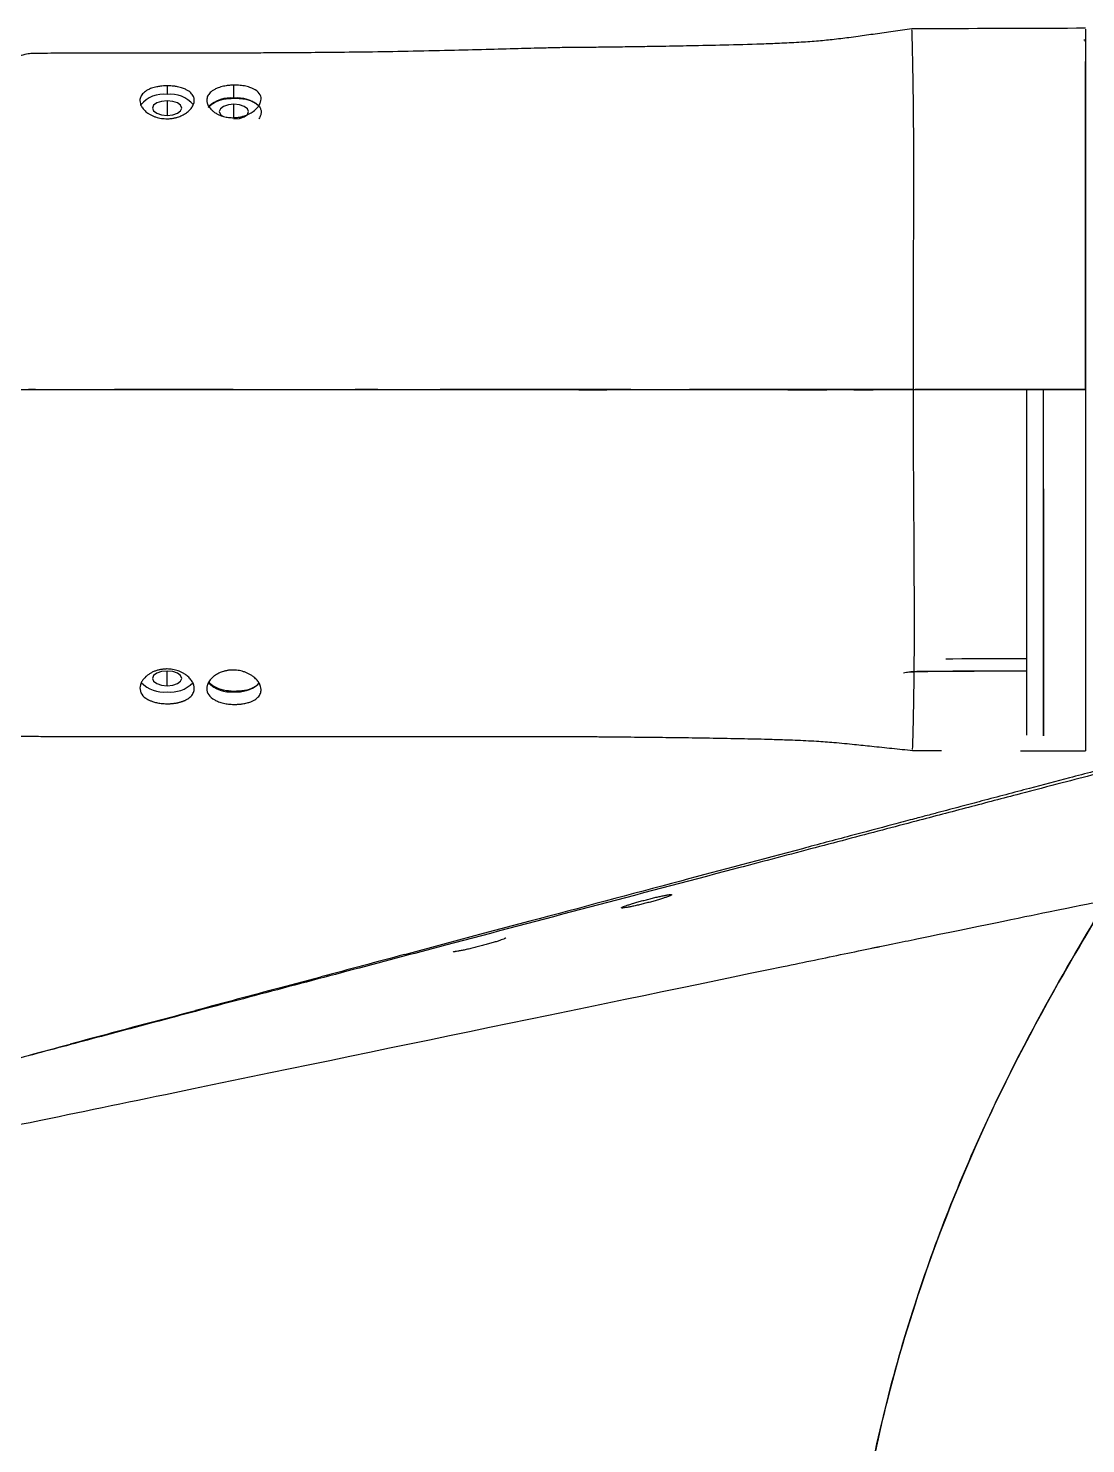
# Model space of a CAD drawing. Header units: millimetres. Extents: x 0 to 1189, y 0 to 841.
# Drawn here: x 732.7 to 796, y 341.3 to 426 of the extents above; entities that cross this region are included whole.
import ezdxf

# ---------------------------------------------------------------- set-up
doc = ezdxf.new("R2010")
doc.units = ezdxf.units.MM

msp = doc.modelspace()

# ---------------------------------------------------------------- linework, layer by layer
at = {"color": 7, "linetype": 'Continuous', "lineweight": 25}
for p, q in [((795.975, 425.312), (795.881, 425.312)), ((795.975, 425.205), (795.975, 425.312)), ((795.974, 404.402), (795.974, 405.402)), ((795.975, 404.402), (795.975, 405.402)), ((732.985, 404.402), (733.182, 404.402)), ((753.65, 404.402), (752.3, 404.402)), ((752.475, 404.402), (753.475, 404.402)), ((768.793, 404.402), (765.95, 404.402)), ((772.511, 404.402), (773.511, 404.402)), ((785.686, 404.402), (782.242, 404.402)), ((795.974, 404.402), (787.373, 404.402)), ((746.539, 386.858), (746.455, 386.765)), ((795.975, 384.437), (795.975, 383.437)), ((792.085, 382.792), (795.974, 382.782)), ((757.741, 371.259), (755.241, 370.591)), ((750.241, 369.254), (747.741, 368.585)), ((750.241, 369.254), (750.241, 369.263)), ((742.741, 367.245), (742.741, 367.254)), ((735.241, 365.226), (735.241, 365.239))]:
    msp.add_line(p, q, dxfattribs=at)
at = {"color": 8, "linetype": 'Continuous', "lineweight": 25}
for p, q in [((745.043, 421.851), (745.043, 422.62)), ((741.043, 422.579), (741.043, 422.061)), ((741.043, 421.686), (741.043, 420.811)), ((745.043, 420.674), (745.043, 421.476)), ((741.043, 386.689), (741.043, 387.564))]:
    msp.add_line(p, q, dxfattribs=at)
at = {"color": 7, "linetype": 'Continuous', "lineweight": 25, "flags": 128}
for points in [[(741.043, 421.686), (740.708, 421.652), (740.424, 421.558), (740.234, 421.416), (740.168, 421.248), (740.234, 421.081), (740.424, 420.939), (740.708, 420.844), (741.043, 420.811)], [(741.043, 420.811), (741.377, 420.844), (741.661, 420.939), (741.851, 421.081), (741.918, 421.248), (741.851, 421.416), (741.661, 421.558), (741.377, 421.652), (741.043, 421.686)], [(745.043, 421.476), (744.708, 421.442), (744.424, 421.347), (744.234, 421.205), (744.168, 421.038), (744.234, 420.871), (744.361, 420.763)], [(745.043, 420.601), (745.377, 420.634), (745.661, 420.729), (745.851, 420.871), (745.918, 421.038), (745.851, 421.205), (745.661, 421.347), (745.377, 421.442), (745.043, 421.476)], [(792.475, 388.304), (791.544, 388.3), (790.69, 388.296), (789.913, 388.292), (789.212, 388.289), (788.588, 388.286), (788.042, 388.284), (787.634, 388.282)], [(741.043, 387.564), (740.708, 387.531), (740.424, 387.436), (740.234, 387.294), (740.168, 387.126), (740.234, 386.959), (740.424, 386.817), (740.708, 386.722), (741.043, 386.689)], [(741.043, 386.689), (741.377, 386.722), (741.661, 386.817), (741.851, 386.959), (741.918, 387.126), (741.851, 387.294), (741.661, 387.436), (741.377, 387.531), (741.043, 387.564)], [(792.475, 387.566), (791.545, 387.562), (790.691, 387.559), (789.915, 387.556), (789.215, 387.553), (788.592, 387.55), (788.045, 387.548), (787.377, 387.545)], [(762.741, 372.601), (759.941, 371.854), (757.741, 371.267)]]:
    msp.add_lwpolyline(points, dxfattribs=at)
at = {"color": 7, "linetype": 'Continuous', "lineweight": 25}
for centre, radius, start, end in [((740.823, 420.293), 1.781, 82.9199, 139.51458), ((741.262, 420.29), 1.784, 40.61944, 97.0514), ((744.85, 419.936), 1.924, 84.24893, 133.11474), ((745.227, 419.89), 1.969, 48.77986, 95.37522), ((740.835, 388.147), 1.844, 223.38328, 276.46753), ((741.244, 388.182), 1.879, 263.84485, 315.10618), ((744.838, 388.177), 1.862, 224.17793, 276.30258), ((745.214, 388.359), 2.04, 265.18611, 308.30317)]:
    msp.add_arc(centre, radius, start, end, dxfattribs=at)
for points, knots in [([(785.6, 425.982), (785.226, 425.93), (784.492, 425.828), (783.417, 425.68), (782.534, 425.558), (781.847, 425.463), (781.332, 425.396), (780.846, 425.34), (780.362, 425.291), (779.876, 425.249), (779.362, 425.21), (778.82, 425.175), (778.254, 425.144), (777.514, 425.109), (776.216, 425.061), (774.434, 425.012), (772.456, 424.97), (770.821, 424.941), (769.475, 424.92), (768.396, 424.904), (767.522, 424.892), (766.854, 424.884), (766.341, 424.879), (765.865, 424.879), (765.327, 424.876), (764.552, 424.863), (763.429, 424.837), (761.914, 424.795), (760.046, 424.743), (757.851, 424.688), (755.488, 424.638), (753.111, 424.598), (750.942, 424.573), (749.186, 424.558), (747.741, 424.549), (746.363, 424.542), (744.708, 424.535), (742.999, 424.531), (741.351, 424.529), (739.886, 424.527), (738.586, 424.527), (737.556, 424.527), (736.791, 424.527), (736.126, 424.527), (735.352, 424.526), (734.547, 424.526), (733.888, 424.524), (733.494, 424.521), (733.278, 424.518), (733.024, 424.514), (732.697, 424.498), (732.206, 424.372), (731.648, 424.146), (730.972, 423.85), (730.534, 423.647), (730.281, 423.53)], [0, 0, 0, 0, 0.020376, 0.039878, 0.058488, 0.068373, 0.077253, 0.086436, 0.09472, 0.103474, 0.112731, 0.122484, 0.13269, 0.143274, 0.162391, 0.202634, 0.239304, 0.268961, 0.290723, 0.311793, 0.32713, 0.33779, 0.347774, 0.354776, 0.363436, 0.376717, 0.3967, 0.424527, 0.459439, 0.498841, 0.544161, 0.587823, 0.627547, 0.661242, 0.682534, 0.705465, 0.735497, 0.771678, 0.797555, 0.82428, 0.850569, 0.8676, 0.879725, 0.891815, 0.903423, 0.921386, 0.935205, 0.938894, 0.942619, 0.946853, 0.952543, 0.960232, 0.973985, 0.984979, 1, 1, 1, 1]), ([(795.973, 426.022), (793.104, 426.013), (789.901, 426.003), (786.524, 425.99), (785.972, 425.987), (785.732, 425.985), (785.654, 425.984), (785.617, 425.983), (785.604, 425.982), (785.6, 425.982)], [0, 0, 0, 0, 0.829745, 0.926407, 0.976697, 0.989284, 0.996075, 0.999002, 1, 1, 1, 1]), ([(785.686, 404.402), (785.685, 405.452), (785.684, 407.561), (785.693, 410.643), (785.704, 413.593), (785.711, 416.35), (785.711, 418.856), (785.698, 421.053), (785.674, 422.891), (785.646, 424.347), (785.62, 425.362), (785.602, 425.927), (785.602, 425.926), (785.602, 425.926)], [0, 0, 0, 0, 0.092541, 0.185889, 0.280257, 0.375391, 0.470773, 0.56582, 0.660261, 0.753975, 0.846878, 0.939037, 1, 1, 1, 1]), ([(795.973, 425.966), (795.973, 425.967), (795.973, 425.968), (795.974, 425.388), (795.974, 424.353), (795.975, 422.876), (795.976, 421.02), (795.976, 418.813), (795.976, 416.304), (795.976, 413.552), (795.976, 410.613), (795.975, 407.545), (795.975, 405.446), (795.975, 404.402)], [0, 0, 0, 0, 0.062627, 0.154748, 0.247714, 0.341576, 0.436182, 0.531305, 0.626585, 0.721433, 0.815349, 0.908118, 1, 1, 1, 1]), ([(795.976, 419.527), (795.976, 420.245), (795.976, 421.679), (795.975, 423.167), (795.975, 423.812), (795.975, 424.031)], [0, 0, 0, 0, 0.398585, 0.796384, 1, 1, 1, 1]), ([(745.043, 422.62), (745.012, 422.619), (744.945, 422.617), (744.837, 422.611), (744.711, 422.599), (744.57, 422.58), (744.358, 422.541), (744.122, 422.473), (743.845, 422.352), (743.612, 422.187), (743.453, 421.966), (743.406, 421.75), (743.435, 421.539), (743.525, 421.339), (743.669, 421.165), (743.8, 421.053), (743.92, 420.966), (744.052, 420.889), (744.23, 420.808), (744.402, 420.751), (744.566, 420.712), (744.724, 420.687), (744.884, 420.674), (744.99, 420.674), (745.043, 420.674)], [0, 0, 0, 0, 0.017787, 0.039119, 0.063997, 0.092419, 0.124384, 0.195676, 0.248576, 0.33608, 0.418633, 0.496308, 0.553201, 0.621886, 0.689956, 0.731933, 0.74775, 0.793477, 0.835425, 0.873614, 0.905923, 0.937742, 0.969094, 1, 1, 1, 1]), ([(745.043, 420.674), (745.072, 420.676), (745.131, 420.678), (745.22, 420.686), (745.31, 420.697), (745.4, 420.713), (745.491, 420.732), (745.581, 420.755), (745.729, 420.8), (745.946, 420.888), (746.225, 421.054), (746.425, 421.236), (746.566, 421.429), (746.646, 421.598), (746.686, 421.848), (746.592, 422.142), (746.307, 422.367), (745.975, 422.501), (745.73, 422.564), (745.497, 422.599), (745.33, 422.614), (745.18, 422.621), (745.086, 422.62), (745.043, 422.62)], [0, 0, 0, 0, 0.017192, 0.034665, 0.052421, 0.070465, 0.088799, 0.107428, 0.126354, 0.182404, 0.251402, 0.337852, 0.376586, 0.442477, 0.501503, 0.618351, 0.748644, 0.800156, 0.874242, 0.911638, 0.945064, 0.974519, 1, 1, 1, 1]), ([(741.043, 422.579), (741.014, 422.579), (740.941, 422.578), (740.806, 422.571), (740.626, 422.554), (740.381, 422.513), (740.125, 422.443), (739.847, 422.324), (739.612, 422.159), (739.453, 421.938), (739.406, 421.72), (739.435, 421.507), (739.525, 421.309), (739.678, 421.117), (739.854, 420.967), (740.031, 420.855), (740.19, 420.777), (740.356, 420.714), (740.527, 420.666), (740.7, 420.633), (740.872, 420.613), (740.986, 420.611), (741.043, 420.61)], [0, 0, 0, 0, 0.016675, 0.042962, 0.078854, 0.124344, 0.193166, 0.248536, 0.335728, 0.418246, 0.496183, 0.554201, 0.621969, 0.684959, 0.747977, 0.787096, 0.825142, 0.862134, 0.898092, 0.93304, 0.967, 1, 1, 1, 1]), ([(741.043, 420.61), (741.072, 420.611), (741.131, 420.612), (741.221, 420.618), (741.311, 420.628), (741.401, 420.642), (741.492, 420.66), (741.582, 420.681), (741.732, 420.725), (741.95, 420.81), (742.199, 420.956), (742.407, 421.133), (742.538, 421.3), (742.617, 421.452), (742.659, 421.583), (742.676, 421.752), (742.632, 421.954), (742.475, 422.173), (742.239, 422.336), (741.96, 422.452), (741.703, 422.52), (741.457, 422.558), (741.275, 422.574), (741.142, 422.579), (741.07, 422.579), (741.043, 422.579)], [0, 0, 0, 0, 0.017251, 0.034746, 0.052489, 0.070484, 0.088735, 0.107245, 0.126017, 0.183678, 0.252024, 0.314992, 0.378001, 0.418308, 0.460251, 0.503844, 0.581304, 0.663806, 0.751457, 0.80691, 0.875655, 0.92177, 0.957871, 0.98395, 1, 1, 1, 1]), ([(743.527, 421.281), (743.527, 421.281), (743.547, 421.343), (743.677, 421.447), (743.936, 421.633), (744.402, 421.797), (744.829, 421.827), (745.043, 421.842)], [0, 0, 0, 0, 0.000018, 0.168109, 0.343193, 0.671624, 1, 1, 1, 1]), ([(743.559, 421.316), (743.595, 421.359), (743.679, 421.46), (743.944, 421.631), (744.4, 421.798), (744.828, 421.827), (745.043, 421.842)], [0, 0, 0, 0, 0.136667, 0.3184, 0.659229, 1, 1, 1, 1]), ([(745.043, 421.842), (745.258, 421.834), (745.688, 421.818), (746.145, 421.668), (746.408, 421.51), (746.49, 421.414), (746.524, 421.375)], [0, 0, 0, 0, 0.342576, 0.68518, 0.869006, 1, 1, 1, 1]), ([(745.043, 421.842), (745.073, 421.842), (745.135, 421.843), (745.227, 421.84), (745.318, 421.836), (745.408, 421.829), (745.496, 421.819), (745.584, 421.807), (745.742, 421.781), (745.96, 421.729), (746.207, 421.631), (746.41, 421.507), (746.558, 421.358), (746.649, 421.188), (746.678, 421.002), (746.645, 420.805), (746.582, 420.673), (746.541, 420.608), (746.541, 420.608)], [0, 0, 0, 0, 0.028935, 0.057653, 0.086245, 0.1148, 0.143411, 0.172168, 0.201163, 0.301513, 0.40204, 0.501195, 0.600467, 0.699575, 0.799052, 0.899297, 0.999988, 1, 1, 1, 1]), ([(730.025, 404.402), (730.232, 404.402), (730.612, 404.402), (731.133, 404.402), (731.599, 404.402), (732.009, 404.402), (732.356, 404.402), (732.621, 404.402), (732.803, 404.402), (732.962, 404.402), (733.049, 404.402), (733.101, 404.402)], [0, 0, 0, 0, 0.2101786, 0.3852127, 0.5251348, 0.6761261, 0.7898765, 0.8583798, 0.9217971, 0.9537336, 1, 1, 1, 1]), ([(730.025, 404.402), (730.263, 404.402), (730.697, 404.402), (731.296, 404.402), (731.779, 404.402), (732.167, 404.402), (732.484, 404.402), (732.72, 404.402), (732.921, 404.402), (733.029, 404.402), (733.101, 404.402)], [0, 0, 0, 0, 0.2408522, 0.4412337, 0.6022827, 0.7213888, 0.8202663, 0.9031138, 0.9362277, 1, 1, 1, 1]), ([(733.17, 404.402), (733.14, 404.402), (733.077, 404.402), (732.975, 404.402), (732.866, 404.402), (732.791, 404.402), (732.755, 404.402)], [0, 0, 0, 0, 0.214989, 0.452268, 0.735399, 1, 1, 1, 1]), ([(733.101, 404.402), (733.155, 404.402), (733.323, 404.402), (733.667, 404.402), (734.195, 404.402), (734.907, 404.402), (735.803, 404.402), (736.645, 404.402), (737.357, 404.402), (737.709, 404.402), (737.879, 404.402)], [0, 0, 0, 0, 0.033963, 0.105678, 0.216031, 0.365025, 0.55266, 0.778938, 0.893493, 1, 1, 1, 1]), ([(733.101, 404.402), (733.181, 404.402), (733.41, 404.402), (734.024, 404.402), (735.522, 404.402), (736.886, 404.402), (737.865, 404.402), (737.879, 404.402)], [0, 0, 0, 0, 0.050269, 0.143499, 0.385645, 0.990849, 1, 1, 1, 1]), ([(737.879, 404.402), (738.417, 404.402), (739.482, 404.402), (741.024, 404.402), (742.427, 404.402), (743.973, 404.402), (745.746, 404.402), (747.836, 404.402), (749.962, 404.401), (752.066, 404.401), (754.091, 404.401), (756.005, 404.402), (757.784, 404.402), (759.376, 404.402), (760.745, 404.402), (761.867, 404.403), (762.771, 404.403), (763.489, 404.402), (764.051, 404.402), (764.585, 404.402), (765.086, 404.402), (765.559, 404.401), (765.919, 404.4), (766.251, 404.399), (766.653, 404.4), (767.232, 404.4), (768.057, 404.403), (769.515, 404.402), (771.5, 404.402), (773.89, 404.402), (775.871, 404.402), (777.047, 404.402), (777.452, 404.402)], [0, 0, 0, 0, 0.040019, 0.07931, 0.114763, 0.144449, 0.194421, 0.246814, 0.300327, 0.353508, 0.40505, 0.4544, 0.501042, 0.544277, 0.580761, 0.610779, 0.634708, 0.653312, 0.667693, 0.67879, 0.694743, 0.705901, 0.714173, 0.721546, 0.730614, 0.74409, 0.764685, 0.79197, 0.852604, 0.912456, 0.969832, 1, 1, 1, 1]), ([(737.879, 404.402), (738.357, 404.402), (739.166, 404.402), (740.567, 404.402), (742.03, 404.402), (744.467, 404.402), (747.428, 404.402), (750.222, 404.402), (752.085, 404.402), (753.223, 404.402), (754.367, 404.402), (755.516, 404.402), (756.671, 404.402), (757.949, 404.402), (759.435, 404.402), (760.766, 404.402), (761.778, 404.402), (762.329, 404.402), (762.958, 404.402), (763.668, 404.402), (764.403, 404.402), (764.955, 404.402), (765.348, 404.402), (765.756, 404.402), (766.281, 404.402), (767.037, 404.402), (768.064, 404.402), (769.585, 404.402), (771.871, 404.402), (774.596, 404.402), (776.576, 404.402), (777.452, 404.402)], [0, 0, 0, 0, 0.035538, 0.06023, 0.104271, 0.14445, 0.241636, 0.324943, 0.353417, 0.382203, 0.41133, 0.440826, 0.47072, 0.501038, 0.541043, 0.588747, 0.607781, 0.622534, 0.633006, 0.658105, 0.678784, 0.69033, 0.700312, 0.708416, 0.720721, 0.739402, 0.764682, 0.797222, 0.852602, 0.934823, 1, 1, 1, 1]), ([(744.992, 404.402), (744.795, 404.402), (744.399, 404.402), (743.802, 404.402), (743.117, 404.402), (742.333, 404.402), (741.167, 404.402), (739.687, 404.402), (738.504, 404.402), (737.904, 404.402)], [0, 0, 0, 0, 0.083356, 0.167621, 0.252796, 0.373484, 0.499406, 0.746323, 1, 1, 1, 1]), ([(759.989, 404.402), (759.84, 404.402), (759.548, 404.402), (759.114, 404.402), (758.609, 404.402), (758.032, 404.402), (757.593, 404.402), (757.376, 404.402)], [0, 0, 0, 0, 0.171986, 0.338812, 0.500488, 0.7531, 1, 1, 1, 1]), ([(762.589, 404.402), (762.487, 404.402), (762.268, 404.402), (761.832, 404.402), (761.284, 404.402), (760.739, 404.402), (760.307, 404.402), (760.091, 404.402), (759.989, 404.402)], [0, 0, 0, 0, 0.118369, 0.251739, 0.502326, 0.75175, 0.882091, 1, 1, 1, 1]), ([(764.176, 404.402), (764.099, 404.402), (763.941, 404.402), (763.697, 404.402), (763.439, 404.402), (763.168, 404.402), (762.883, 404.402), (762.689, 404.402), (762.589, 404.402)], [0, 0, 0, 0, 0.143278, 0.295873, 0.457817, 0.629138, 0.809859, 1, 1, 1, 1]), ([(765.025, 404.402), (764.974, 404.402), (764.869, 404.402), (764.707, 404.402), (764.537, 404.402), (764.359, 404.402), (764.238, 404.402), (764.176, 404.402)], [0, 0, 0, 0, 0.178715, 0.367986, 0.567906, 0.778554, 1, 1, 1, 1]), ([(765.95, 404.402), (765.895, 404.402), (765.789, 404.402), (765.635, 404.402), (765.498, 404.402), (765.375, 404.402), (765.263, 404.402), (765.146, 404.402), (765.067, 404.402), (765.025, 404.402)], [0, 0, 0, 0, 0.175735, 0.341464, 0.497367, 0.61835, 0.741048, 0.86253, 1, 1, 1, 1]), ([(782.242, 404.402), (779.733, 404.402), (776.419, 404.402), (773.105, 404.402), (772.3, 404.402)], [0, 0, 0, 0, 0.757247, 1, 1, 1, 1]), ([(777.452, 404.402), (777.933, 404.401), (778.794, 404.399), (779.964, 404.398), (780.868, 404.402), (781.617, 404.404), (782.059, 404.4), (782.285, 404.398)], [0, 0, 0, 0, 0.298223, 0.534759, 0.726032, 0.859307, 1, 1, 1, 1]), ([(777.452, 404.402), (777.834, 404.402), (778.8, 404.402), (780.411, 404.402), (781.64, 404.402), (782.285, 404.402)], [0, 0, 0, 0, 0.237226, 0.599221, 1, 1, 1, 1]), ([(782.285, 404.402), (782.406, 404.402), (783.54, 404.402), (784.673, 404.402), (785.686, 404.402)], [0, 0, 0, 0, 0.106847, 1, 1, 1, 1]), ([(782.285, 404.398), (782.82, 404.4), (783.954, 404.402), (785.087, 404.402), (785.686, 404.402)], [0, 0, 0, 0, 0.472274, 1, 1, 1, 1]), ([(785.641, 382.87), (785.641, 382.869), (785.641, 382.868), (785.66, 383.432), (785.687, 384.447), (785.716, 385.902), (785.74, 387.74), (785.751, 389.938), (785.746, 392.446), (785.731, 395.206), (785.712, 398.157), (785.694, 401.242), (785.688, 403.352), (785.686, 404.402)], [0, 0, 0, 0, 0.060802, 0.152937, 0.245812, 0.3395, 0.433926, 0.528982, 0.624403, 0.719597, 0.81403, 0.907433, 1, 1, 1, 1]), ([(785.685, 404.402), (785.703, 404.402), (785.782, 404.402), (785.999, 404.402), (786.444, 404.402), (787.209, 404.402), (788.354, 404.402), (789.878, 404.402), (791.719, 404.402), (793.787, 404.402), (795.231, 404.402), (795.975, 404.402)], [0, 0, 0, 0, 0.00499, 0.023191, 0.063304, 0.134676, 0.246327, 0.397088, 0.578938, 0.783078, 1, 1, 1, 1]), ([(785.686, 404.402), (785.759, 404.402), (786.045, 404.402), (786.682, 404.402), (787.736, 404.402), (789.206, 404.402), (791.092, 404.402), (793.395, 404.402), (795.069, 404.402), (795.975, 404.402)], [0, 0, 0, 0, 0.021444, 0.083359, 0.185745, 0.328602, 0.51193, 0.73573, 1, 1, 1, 1]), ([(787.373, 404.402), (787.11, 404.402), (786.716, 404.402), (786.189, 404.402), (785.925, 404.402), (785.793, 404.402)], [0, 0, 0, 0, 0.49931, 0.749648, 1, 1, 1, 1]), ([(792.475, 383.72), (792.475, 383.743), (792.475, 383.795), (792.475, 384.136), (792.475, 384.677), (792.475, 385.493), (792.475, 386.636), (792.475, 388.161), (792.475, 389.94), (792.475, 391.948), (792.475, 394.154), (792.475, 396.335), (792.475, 398.424), (792.475, 400.373), (792.475, 402.373), (792.475, 403.726), (792.475, 404.402)], [0, 0, 0, 0, 0.050841, 0.114109, 0.177397, 0.240684, 0.325024, 0.409429, 0.493833, 0.578247, 0.662665, 0.746981, 0.810255, 0.87353, 0.936766, 1, 1, 1, 1]), ([(793.475, 398.466), (793.475, 398.363), (793.475, 398.156), (793.475, 397.847), (793.475, 397.54), (793.475, 397.235), (793.475, 396.931), (793.475, 396.629), (793.476, 396.329), (793.476, 396.031), (793.476, 395.734), (793.476, 395.44), (793.476, 395.148), (793.476, 394.858), (793.476, 394.57), (793.476, 394.285), (793.476, 394.002), (793.476, 393.721), (793.476, 393.443), (793.476, 393.168), (793.476, 392.895), (793.476, 392.625), (793.476, 392.358), (793.475, 392.094), (793.475, 391.832), (793.475, 391.574), (793.475, 391.319), (793.475, 391.068), (793.475, 390.819), (793.475, 390.574), (793.475, 390.332), (793.475, 390.094), (793.475, 389.843), (793.475, 389.431), (793.475, 388.726), (793.475, 387.667), (793.475, 386.379), (793.475, 385.055), (793.475, 383.969), (793.475, 383.662), (793.475, 383.703), (793.475, 383.732), (793.475, 383.777), (793.475, 383.838), (793.475, 383.915), (793.475, 384.008), (793.475, 384.116), (793.475, 384.239), (793.475, 384.377), (793.475, 384.53), (793.475, 384.697), (793.475, 384.879), (793.475, 385.075), (793.476, 385.284), (793.476, 385.508), (793.476, 385.744), (793.476, 385.994), (793.476, 386.257), (793.476, 386.533), (793.476, 386.822), (793.476, 387.122), (793.476, 387.435), (793.476, 387.76), (793.476, 388.097), (793.476, 388.445), (793.476, 388.805), (793.476, 389.175), (793.476, 389.557), (793.476, 389.949), (793.476, 390.352), (793.476, 390.764), (793.476, 391.187), (793.476, 391.618), (793.476, 392.059), (793.476, 392.509), (793.476, 392.966), (793.475, 393.432), (793.475, 393.905), (793.475, 394.385), (793.475, 394.873), (793.475, 395.366), (793.475, 395.866), (793.475, 396.372), (793.475, 396.883), (793.475, 397.399), (793.475, 397.919), (793.475, 398.444), (793.475, 398.973), (793.475, 399.506), (793.475, 400.042), (793.475, 400.58), (793.475, 401.122), (793.475, 401.665), (793.475, 402.21), (793.475, 402.757), (793.475, 403.305), (793.475, 403.853), (793.475, 404.219), (793.475, 404.402)], [0, 0, 0, 0, 0.005546, 0.011096, 0.01665, 0.022208, 0.02777, 0.033335, 0.038905, 0.044477, 0.050053, 0.055633, 0.061215, 0.0668, 0.072388, 0.077979, 0.083571, 0.089166, 0.094763, 0.100362, 0.105962, 0.111564, 0.117166, 0.12277, 0.128375, 0.13398, 0.139586, 0.145192, 0.150798, 0.156405, 0.162011, 0.167618, 0.173224, 0.17997, 0.197722, 0.226459, 0.266119, 0.316547, 0.377459, 0.448628, 0.457929, 0.467234, 0.476544, 0.485863, 0.495193, 0.504534, 0.513889, 0.523259, 0.532643, 0.542045, 0.551463, 0.560898, 0.57035, 0.579819, 0.589305, 0.598809, 0.608328, 0.617864, 0.627415, 0.63698, 0.64656, 0.656153, 0.665758, 0.675375, 0.685004, 0.694642, 0.70429, 0.713947, 0.723611, 0.733284, 0.742961, 0.752642, 0.762323, 0.772004, 0.78168, 0.791352, 0.801015, 0.810669, 0.820311, 0.829939, 0.839553, 0.849149, 0.858727, 0.868285, 0.877823, 0.887339, 0.896834, 0.906306, 0.915757, 0.925185, 0.934593, 0.943981, 0.95335, 0.962702, 0.97204, 0.981367, 0.990686, 1, 1, 1, 1]), ([(795.975, 404.402), (795.975, 403.288), (795.976, 401.048), (795.976, 397.785), (795.976, 394.678), (795.977, 391.798), (795.977, 389.212), (795.976, 386.991), (795.976, 385.179), (795.975, 383.837), (795.974, 382.955), (795.974, 382.84), (795.974, 382.783)], [0, 0, 0, 0, 0.098196, 0.197438, 0.297979, 0.399484, 0.501301, 0.602766, 0.703536, 0.803359, 0.902157, 1, 1, 1, 1]), ([(741.043, 387.689), (741.015, 387.689), (740.958, 387.688), (740.872, 387.683), (740.784, 387.674), (740.695, 387.661), (740.605, 387.644), (740.514, 387.622), (740.423, 387.596), (740.332, 387.566), (740.242, 387.53), (740.153, 387.49), (740.066, 387.445), (739.982, 387.395), (739.88, 387.326), (739.714, 387.189), (739.544, 386.988), (739.44, 386.753), (739.398, 386.48), (739.492, 386.16), (739.745, 385.939), (739.941, 385.836), (740.007, 385.805), (740.085, 385.772), (740.177, 385.739), (740.284, 385.707), (740.406, 385.676), (740.543, 385.649), (740.696, 385.627), (740.864, 385.612), (740.982, 385.609), (741.043, 385.608)], [0, 0, 0, 0, 0.016378, 0.033186, 0.050431, 0.068119, 0.086254, 0.104842, 0.123887, 0.143394, 0.163365, 0.183805, 0.204717, 0.226104, 0.247969, 0.28665, 0.373847, 0.443392, 0.499981, 0.621412, 0.74891, 0.763676, 0.78074, 0.800103, 0.821765, 0.845725, 0.871984, 0.900541, 0.931396, 0.964549, 1, 1, 1, 1]), ([(741.043, 385.608), (741.073, 385.608), (741.134, 385.608), (741.224, 385.612), (741.31, 385.618), (741.392, 385.625), (741.471, 385.635), (741.545, 385.646), (741.616, 385.659), (741.683, 385.672), (741.746, 385.687), (741.804, 385.702), (741.859, 385.717), (741.911, 385.733), (741.958, 385.749), (742.003, 385.765), (742.043, 385.781), (742.081, 385.797), (742.115, 385.812), (742.146, 385.827), (742.175, 385.841), (742.298, 385.906), (742.481, 386.042), (742.637, 386.276), (742.68, 386.508), (742.645, 386.735), (742.552, 386.943), (742.395, 387.147), (742.217, 387.304), (742.04, 387.423), (741.883, 387.505), (741.718, 387.573), (741.549, 387.624), (741.379, 387.661), (741.21, 387.684), (741.098, 387.687), (741.043, 387.689)], [0, 0, 0, 0, 0.018044, 0.035508, 0.052393, 0.068699, 0.084426, 0.099574, 0.114143, 0.128132, 0.141542, 0.154373, 0.166624, 0.178297, 0.18939, 0.199905, 0.20984, 0.219196, 0.227973, 0.236171, 0.243791, 0.250831, 0.337284, 0.42039, 0.500302, 0.557652, 0.626151, 0.689039, 0.75195, 0.79072, 0.828334, 0.864818, 0.900196, 0.934498, 0.967754, 1, 1, 1, 1]), ([(745.043, 387.624), (745.012, 387.624), (744.952, 387.625), (744.861, 387.621), (744.77, 387.614), (744.679, 387.602), (744.588, 387.586), (744.499, 387.566), (744.346, 387.525), (744.127, 387.44), (743.903, 387.307), (743.693, 387.131), (743.53, 386.931), (743.435, 386.707), (743.4, 386.438), (743.499, 386.124), (743.795, 385.871), (744.126, 385.72), (744.361, 385.651), (744.569, 385.61), (744.724, 385.588), (744.883, 385.574), (744.989, 385.571), (745.043, 385.57)], [0, 0, 0, 0, 0.01766, 0.035452, 0.053382, 0.071457, 0.089681, 0.108059, 0.126599, 0.185914, 0.253247, 0.297749, 0.378611, 0.448361, 0.503637, 0.62407, 0.750878, 0.808482, 0.87536, 0.906521, 0.937681, 0.968841, 1, 1, 1, 1]), ([(745.043, 385.57), (745.071, 385.569), (745.129, 385.569), (745.216, 385.571), (745.302, 385.576), (745.387, 385.582), (745.471, 385.591), (745.622, 385.611), (745.82, 385.651), (746.038, 385.721), (746.269, 385.826), (746.488, 385.984), (746.64, 386.212), (746.68, 386.439), (746.643, 386.66), (746.548, 386.865), (746.393, 387.064), (746.215, 387.222), (746.037, 387.343), (745.876, 387.429), (745.71, 387.498), (745.541, 387.552), (745.372, 387.591), (745.206, 387.616), (745.096, 387.621), (745.043, 387.624)], [0, 0, 0, 0, 0.016865, 0.033731, 0.050597, 0.067463, 0.084328, 0.101194, 0.159406, 0.209989, 0.252942, 0.340442, 0.42347, 0.502193, 0.559892, 0.626711, 0.688992, 0.751361, 0.791157, 0.829492, 0.866385, 0.901857, 0.935932, 0.968636, 1, 1, 1, 1]), ([(787.377, 387.545), (787.186, 387.545), (786.894, 387.543), (786.484, 387.541), (786.179, 387.537), (785.881, 387.531), (785.61, 387.518), (785.403, 387.493), (785.235, 387.464), (785.156, 387.45), (785.101, 387.441)], [0, 0, 0, 0, 0.251219, 0.383042, 0.539387, 0.652771, 0.775109, 0.894768, 0.926796, 1, 1, 1, 1]), ([(792.475, 387.561), (791.79, 387.559), (790.517, 387.554), (788.753, 387.544), (787.118, 387.548), (786.072, 387.515), (785.517, 387.497)], [0, 0, 0, 0, 0.29546, 0.548937, 0.76055, 1, 1, 1, 1]), ([(745.043, 386.346), (744.829, 386.361), (744.403, 386.391), (743.949, 386.564), (743.676, 386.75), (743.584, 386.865), (743.54, 386.92)], [0, 0, 0, 0, 0.332254, 0.664491, 0.836938, 1, 1, 1, 1]), ([(746.288, 386.635), (746.261, 386.616), (746.104, 386.505), (745.685, 386.375), (745.257, 386.356), (745.043, 386.346)], [0, 0, 0, 0, 0.095277, 0.547633, 1, 1, 1, 1]), ([(730.548, 383.729), (730.82, 383.72), (731.283, 383.704), (731.877, 383.685), (732.325, 383.672), (732.672, 383.663), (733.057, 383.659), (733.484, 383.659), (733.991, 383.658), (734.468, 383.658), (734.95, 383.658), (735.514, 383.658), (736.293, 383.658), (736.98, 383.658), (737.503, 383.658), (737.813, 383.658), (738.246, 383.658), (739.318, 383.658), (741.128, 383.657), (743.734, 383.657), (746.688, 383.656), (749.795, 383.655), (752.878, 383.654), (755.779, 383.653), (758.429, 383.651), (760.736, 383.649), (762.609, 383.648), (764.015, 383.646), (764.932, 383.645), (765.493, 383.643), (765.834, 383.643), (766.131, 383.642), (766.473, 383.641), (766.972, 383.638), (767.759, 383.631), (768.963, 383.618), (770.435, 383.603), (772.075, 383.582), (773.709, 383.558), (775.361, 383.529), (776.784, 383.496), (777.855, 383.464), (778.824, 383.428), (779.812, 383.38), (780.799, 383.311), (781.556, 383.242), (782.309, 383.165), (783.253, 383.065), (784.411, 382.943), (785.227, 382.857), (785.639, 382.813)], [0, 0, 0, 0, 0.014808, 0.025144, 0.032266, 0.039173, 0.043956, 0.05318, 0.062376, 0.071473, 0.079101, 0.088541, 0.1021, 0.121392, 0.125815, 0.130532, 0.138215, 0.149322, 0.188729, 0.236468, 0.290831, 0.349169, 0.405243, 0.458548, 0.507497, 0.550423, 0.585364, 0.610758, 0.627667, 0.63551, 0.641306, 0.646152, 0.651655, 0.659896, 0.673245, 0.694378, 0.72524, 0.753189, 0.783416, 0.814007, 0.842866, 0.860687, 0.872221, 0.895512, 0.914357, 0.925953, 0.93677, 0.955477, 0.977502, 1, 1, 1, 1]), ([(785.639, 382.813), (785.64, 382.813), (785.641, 382.813), (785.646, 382.813), (785.656, 382.812), (785.687, 382.811), (785.757, 382.81), (785.992, 382.809), (786.538, 382.806), (787.042, 382.805), (787.374, 382.804)], [0, 0, 0, 0, 0.000957, 0.003343, 0.008619, 0.018239, 0.056309, 0.129148, 0.425494, 1, 1, 1, 1]), ([(800.784, 382.46), (800.762, 382.457), (800.723, 382.452), (800.625, 382.431), (800.426, 382.385), (800, 382.279), (799.235, 382.084), (798.058, 381.78), (796.464, 381.365), (794.413, 380.83), (791.881, 380.167), (788.97, 379.403), (786.225, 378.683), (783.077, 377.853), (779.436, 376.894), (773.598, 375.355), (766.319, 373.435), (758.61, 371.4), (751.921, 369.632), (746.401, 368.171), (741.313, 366.823), (736.724, 365.603), (732.81, 364.561), (729.545, 363.688), (726.872, 362.97), (724.579, 362.35), (722.453, 361.766), (720.505, 361.221), (718.742, 360.71), (717.309, 360.275), (716.014, 359.859), (714.712, 359.407), (713.47, 358.913), (712.38, 358.378), (711.505, 357.811), (710.76, 357.11), (710.424, 356.55), (710.25, 356.259)], [0, 0, 0, 0, 0.001238, 0.002153, 0.003486, 0.008041, 0.016061, 0.028553, 0.046416, 0.068104, 0.095493, 0.129073, 0.163145, 0.185143, 0.231899, 0.282052, 0.375826, 0.469627, 0.533893, 0.594339, 0.649976, 0.700109, 0.744303, 0.777903, 0.80687, 0.831695, 0.852933, 0.87651, 0.895575, 0.910963, 0.923897, 0.938692, 0.954631, 0.966338, 0.97745, 0.98829, 1, 1, 1, 1]), ([(800.8, 382.641), (800.786, 382.641), (800.745, 382.638), (800.662, 382.622), (800.524, 382.593), (800.319, 382.544), (800.037, 382.475), (799.679, 382.385), (799.25, 382.276), (798.76, 382.15), (798.222, 382.01), (797.447, 381.809), (796.381, 381.53), (794.708, 381.09), (792.487, 380.504), (790.315, 379.93), (788.492, 379.446), (787.504, 379.185), (786.805, 378.999), (786.554, 378.933), (786.417, 378.896)], [0, 0, 0, 0, 0.002944, 0.008111, 0.017204, 0.031264, 0.050767, 0.075716, 0.105724, 0.140094, 0.177892, 0.218015, 0.301578, 0.40043, 0.566968, 0.76526, 0.85389, 0.947675, 0.971384, 1, 1, 1, 1]), ([(786.417, 378.896), (786.3, 378.865), (786.042, 378.797), (785.593, 378.678), (785.064, 378.537), (783.818, 378.206), (781.809, 377.673), (777.575, 376.547), (771.187, 374.847), (765.753, 373.397), (762.741, 372.594)], [0, 0, 0, 0, 0.014806, 0.032662, 0.056893, 0.081849, 0.190552, 0.311386, 0.618374, 1, 1, 1, 1]), ([(711.38, 355.128), (711.415, 355.165), (711.471, 355.221), (711.619, 355.35), (711.712, 355.423), (711.935, 355.574), (712.067, 355.653), (712.379, 355.817), (712.56, 355.902), (713.189, 356.164), (713.727, 356.351), (715.122, 356.759), (715.98, 356.978), (719.157, 357.722), (722.082, 358.334), (727.16, 359.385), (728.247, 359.61), (730.572, 360.09), (734.277, 360.856), (749.863, 364.082), (769.416, 368.133), (781.011, 370.531), (782.745, 370.89), (783.376, 371.02), (783.48, 371.042), (783.519, 371.05), (783.525, 371.051), (783.529, 371.052), (783.534, 371.053), (783.554, 371.057), (783.604, 371.067), (783.915, 371.131), (784.715, 371.297), (789.298, 372.243), (797.061, 373.839), (797.179, 373.846), (797.257, 373.85)], [0, 0, 0, 0, 0.03125, 0.03125, 0.0625, 0.0625, 0.09375, 0.09375, 0.125, 0.125, 0.1875, 0.1875, 0.25, 0.25, 0.375, 0.375, 0.40625, 0.40625, 0.4375, 0.5, 0.75, 0.78125, 0.796875, 0.798828, 0.799805, 0.799927, 0.799988, 0.799988, 0.800049, 0.800049, 0.800293, 0.800781, 0.804688, 0.8125, 0.875, 1, 1, 1, 1]), ([(768.225, 373.4), (768.225, 373.402), (768.226, 373.405), (768.231, 373.412), (768.241, 373.419), (768.258, 373.43), (768.289, 373.446), (768.356, 373.475), (768.473, 373.52), (768.661, 373.584), (768.888, 373.655), (769.146, 373.73), (769.424, 373.808), (769.714, 373.885), (770.005, 373.96), (770.286, 374.028), (770.548, 374.087), (770.781, 374.136), (770.973, 374.171), (771.092, 374.187), (771.16, 374.193), (771.197, 374.193), (771.22, 374.189), (771.223, 374.183), (771.225, 374.18)], [0, 0, 0, 0, 0.0157369, 0.0314415, 0.0471556, 0.0629205, 0.0939717, 0.1251303, 0.1872788, 0.2499957, 0.312815, 0.3751764, 0.4375313, 0.5002882, 0.5630651, 0.6253596, 0.6876205, 0.750435, 0.8131603, 0.8751297, 0.9061701, 0.9371702, 0.9685625, 1, 1, 1, 1]), ([(771.225, 374.18), (771.224, 374.178), (771.224, 374.174), (771.218, 374.168), (771.208, 374.16), (771.191, 374.149), (771.161, 374.133), (771.094, 374.102), (770.976, 374.057), (770.789, 373.992), (770.562, 373.92), (770.305, 373.844), (770.027, 373.765), (769.737, 373.688), (769.445, 373.614), (769.164, 373.547), (768.901, 373.489), (768.669, 373.442), (768.476, 373.408), (768.357, 373.392), (768.289, 373.387), (768.252, 373.387), (768.229, 373.391), (768.226, 373.397), (768.225, 373.4)], [0, 0, 0, 0, 0.015732, 0.031435, 0.047151, 0.06292, 0.093961, 0.12513, 0.187278, 0.249989, 0.312805, 0.375172, 0.43753, 0.500284, 0.563058, 0.625333, 0.687574, 0.750378, 0.813116, 0.875105, 0.906129, 0.937165, 0.968553, 1, 1, 1, 1]), ([(797.257, 373.85), (794.671, 369.52), (789.018, 360.272), (784.881, 346.898), (783.798, 342.648), (783.464, 341.191), (782.859, 338.202), (781.496, 330.548), (780.406, 315.452), (781.496, 300.357), (782.859, 292.702), (783.464, 289.713), (783.798, 288.257), (784.881, 284.007), (789.018, 270.632), (794.671, 261.384), (797.257, 257.054)], [0, 0, 0, 0, 0.25, 0.3125, 0.3125, 0.34375, 0.34375, 0.375, 0.5, 0.625, 0.65625, 0.65625, 0.6875, 0.6875, 0.75, 1, 1, 1, 1]), ([(797.257, 373.85), (794.671, 369.52), (789.018, 360.272), (784.881, 346.898), (783.798, 342.648), (783.464, 341.191), (782.859, 338.202), (781.496, 330.548), (780.406, 315.452), (781.496, 300.357), (782.859, 292.702), (783.464, 289.713), (783.798, 288.257), (784.881, 284.007), (789.018, 270.632), (794.671, 261.384), (797.257, 257.054)], [0, 0, 0, 0, 0.25, 0.3125, 0.3125, 0.34375, 0.34375, 0.375, 0.5, 0.625, 0.65625, 0.65625, 0.6875, 0.6875, 0.75, 1, 1, 1, 1]), ([(782.237, 334.41), (782.592, 336.792), (783.016, 339.11), (784.003, 343.563), (785.692, 349.974), (790.673, 362.977), (795.293, 370.562), (797.257, 373.85)], [0, 0, 0, 0, 0.125, 0.125, 0.25, 0.5, 1, 1, 1, 1]), ([(757.741, 371.259), (757.741, 371.261), (757.741, 371.264), (757.741, 371.266), (757.741, 371.267)], [0, 0, 0, 0, 0.498016, 1, 1, 1, 1]), ([(761.3, 371.601), (761.299, 371.599), (761.298, 371.596), (761.292, 371.589), (761.283, 371.582), (761.265, 371.57), (761.233, 371.554), (761.163, 371.524), (761.042, 371.477), (760.846, 371.411), (760.61, 371.336), (760.342, 371.257), (760.053, 371.176), (759.749, 371.095), (759.444, 371.018), (759.146, 370.946), (758.869, 370.884), (758.623, 370.833), (758.42, 370.796), (758.292, 370.778), (758.219, 370.771), (758.179, 370.771), (758.154, 370.774), (758.151, 370.78), (758.15, 370.783)], [0, 0, 0, 0, 0.0156475, 0.0312656, 0.0468948, 0.0625752, 0.0934498, 0.1244385, 0.186236, 0.2485861, 0.3110739, 0.3731022, 0.4351101, 0.4974951, 0.5603056, 0.6227993, 0.6854313, 0.7483751, 0.810764, 0.8731564, 0.9047823, 0.9364193, 0.9681916, 1, 1, 1, 1])]:
    msp.add_open_spline(points, degree=3, knots=knots, dxfattribs=at)
for points in [[(795.976, 404.402), (795.976, 409.957), (795.976, 415.512), (795.976, 419.527)], [(792.475, 387.566), (792.475, 387.803), (792.475, 388.049), (792.475, 388.304)], [(755.241, 370.6), (753.575, 370.154), (751.908, 369.709), (750.241, 369.263)], [(747.741, 368.594), (746.075, 368.148), (744.408, 367.701), (742.741, 367.254)], [(742.742, 367.243), (741.897, 367.016), (741.063, 366.792), (740.242, 366.571)], [(740.241, 366.584), (738.575, 366.136), (736.908, 365.688), (735.241, 365.239)], [(735.242, 365.225), (734.386, 364.995), (733.551, 364.769), (732.742, 364.551)]]:
    msp.add_open_spline(points, degree=3, dxfattribs=at)

doc.saveas('drawing.dxf')
